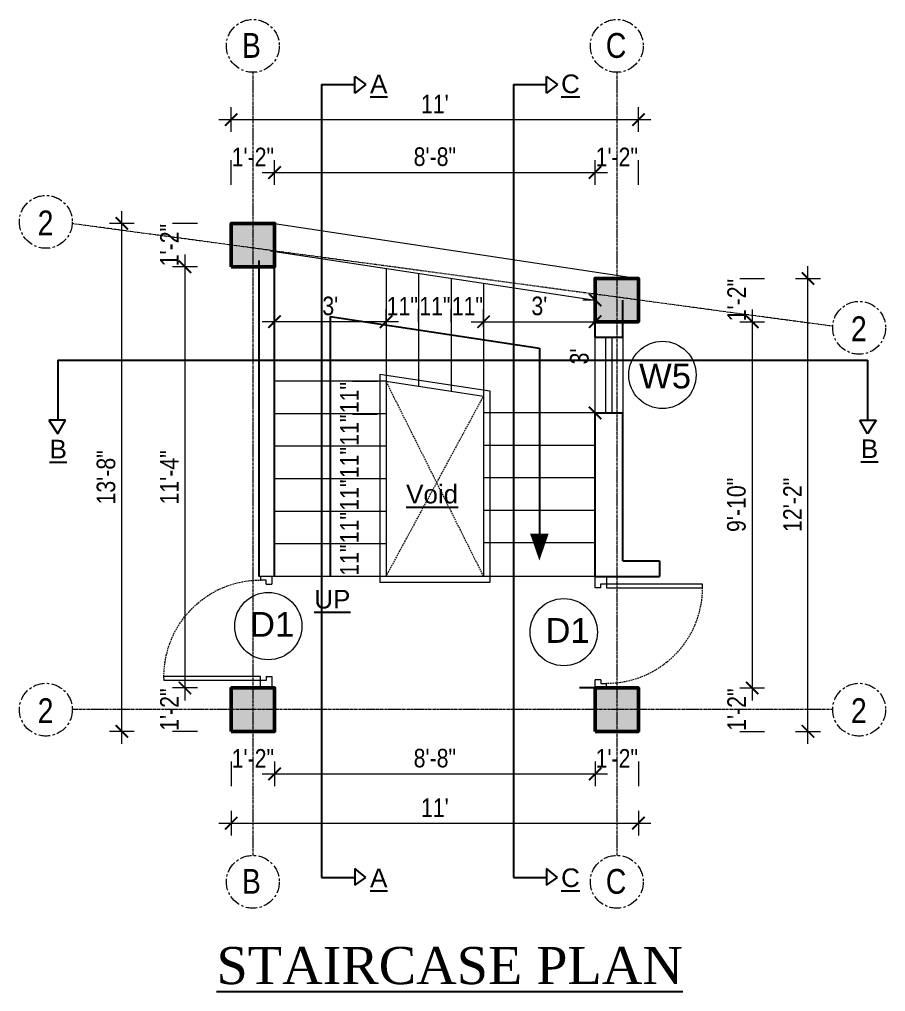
# Model space of a CAD drawing. Header units: inches. Extents: x -10117506 to -5032697, y -6529230 to -3254494.
# Drawn here: x -5040683.1 to -5040403.5, y -3260688.3 to -3260374.5 of the extents above; entities that cross this region are included whole.
import ezdxf
from ezdxf.enums import TextEntityAlignment as Align

# ---------------------------------------------------------------- set-up
doc = ezdxf.new("R2010")
doc.units = ezdxf.units.IN
doc.header["$LTSCALE"] = 2
doc.header["$MEASUREMENT"] = 0
doc.header["$PDMODE"] = 34
doc.linetypes.add('CENTER', pattern=[2, 1.25, -0.25, 0.25, -0.25])
doc.linetypes.add('HIDDEN', pattern=[0.375, 0.25, -0.125])
doc.layers.get('0').update_dxf_attribs({"linetype": 'CONTINUOUS'})
doc.layers.get('DEFPOINTS').update_dxf_attribs({"color": 141, "linetype": 'CONTINUOUS'})
for name, color, linetype, lineweight in [('Annotate-Lite.w', 177, 'CONTINUOUS', 9), ('Annotations-Bold.w', 177, 'CONTINUOUS', 13), ('C-COLUMN', 1, 'CONTINUOUS', 50), ('Door-Window.w', 4, 'CONTINUOUS', 15), ('HACTH', 253, 'CONTINUOUS', 5), ('stair', 132, 'CONTINUOUS', 13), ('TEXT', 181, 'CONTINUOUS', 25), ('window', 4, 'CONTINUOUS', 13)]:
    doc.layers.add(name, color=color, linetype=linetype, lineweight=lineweight)
doc.layers.add('DIM', color=5, linetype='CONTINUOUS')
doc.layers.add('WAll', color=20, linetype='CONTINUOUS')
doc.styles.add('ARAIL', font='ARIALN.TTF')
doc.styles.add('arial.', font='arial.ttf')
doc.styles.add('gaurav', font='arial.ttf')
doc.styles.add('ordinary', font='times.ttf')
doc.styles.get("Standard").update_dxf_attribs({"font": 'ARIALN.TTF'})
doc.dimstyles.new('1 by 96', dxfattribs={"dimtxt": 6, "dimasz": 4, "dimexe": 4, "dimexo": 4, "dimgap": 2, "dimtad": 1, "dimdec": 0, "dimzin": 0, "dimdsep": 46, "dimlunit": 4, "dimtxsty": 'Standard', "dimblk": 'ARCHTICK', "dimcen": 0, "dimdle": 4, "dimadec": 0, "dimazin": 0, "dimtfac": 1, "dimtdec": 0, "dimtix": 1, "dimtofl": 0, "dimtmove": 1, "dimatfit": 3, "dimldrblk": 'ARCHTICK', "dimfxl": 4, "dimfxlon": 1, "dimtolj": 1, "dimtzin": 0, "dimlwd": -1, "dimlwe": -1, "dimarcsym": 0})

# ---------------------------------------------------------------- blocks, each defined once
blk = doc.blocks.new('3-0')
at = {"ltscale": 3}
for p, q in [((11063.05, 10097.68), (11065.97, 10099.9)), ((11065.97, 10099.9), (11066.71, 10098.92)), ((11063.05, 10097.68), (11064.53, 10095.73)), ((11065.99, 10096.84), (11064.53, 10095.73)), ((11065.25, 10097.81), (11066.71, 10098.92)), ((11065.99, 10096.84), (11065.25, 10097.81)), ((11085.5, 10074.13), (11110.32, 10092.96)), ((11086.24, 10073.15), (11111.05, 10091.97)), ((11111.05, 10091.97), (11110.32, 10092.96)), ((11084.04, 10073.02), (11082.57, 10071.91)), ((11082.57, 10071.91), (11084.79, 10068.98)), ((11084.04, 10073.02), (11084.78, 10072.04)), ((11084.78, 10072.04), (11086.24, 10073.15)), ((11086.24, 10073.15), (11085.5, 10074.13)), ((11087.72, 10071.2), (11086.24, 10073.15)), ((11084.79, 10068.98), (11087.72, 10071.2))]:
    blk.add_line(p, q, dxfattribs=at)
at = {"layer": 'Door-Window.w', "color": 9, "linetype": 'HIDDEN', "lineweight": 18}
blk.add_arc((11085.5, 10074.13), 31.16, 37.1906, 127.1465, dxfattribs=at)
blk = doc.blocks.new('*D548')
at = {"layer": 'Annotate-Lite.w', "color": 0, "transparency": 16777216}
for p, q in [((-5040614.78, -3260427.94), (-5040614.78, -3260419.94)), ((-5040600.78, -3260427.94), (-5040600.78, -3260419.94))]:
    blk.add_line(p, q, dxfattribs=at)
at = {"layer": 'DEFPOINTS', "color": 0, "transparency": 16777216}
for p in [(-5040600.78, -3260423.94), (-5040614.78, -3260440.37), (-5040600.78, -3260440.37)]:
    blk.add_point(p, dxfattribs=at)
at = {"layer": 'Annotate-Lite.w', "color": 0, "transparency": 16777216, "insert": (-5040607.78, -3260418.92), "char_height": 6, "attachment_point": 5}
blk.add_mtext('\\A1;1\'-2"', dxfattribs=at)
blk = doc.blocks.new('_ArchTick')
at = {"color": 0, "linetype": 'ByBlock', "const_width": 0.15}
blk.add_lwpolyline([(-0.5, -0.5), (0.5, 0.5)], dxfattribs=at)
blk = doc.blocks.new('*D549')
at = {"layer": 'Annotate-Lite.w', "color": 0, "transparency": 16777216}
for p, q in [((-5040600.78, -3260427.94), (-5040600.78, -3260419.94)), ((-5040497.28, -3260427.94), (-5040497.28, -3260419.94)), ((-5040604.78, -3260423.94), (-5040493.28, -3260423.94))]:
    blk.add_line(p, q, dxfattribs=at)
at = {"layer": 'DEFPOINTS', "color": 0, "transparency": 16777216}
for p in [(-5040497.28, -3260423.94), (-5040600.78, -3260440.37), (-5040497.28, -3260458.12)]:
    blk.add_point(p, dxfattribs=at)
at = {"layer": 'Annotate-Lite.w', "color": 0, "transparency": 16777216, "xscale": 4, "yscale": 4, "zscale": 4, "rotation": 180}
blk.add_blockref('_ArchTick', (-5040600.78, -3260423.94), dxfattribs=at)
at = {"layer": 'Annotate-Lite.w', "color": 0, "transparency": 16777216, "xscale": 4, "yscale": 4, "zscale": 4}
blk.add_blockref('_ArchTick', (-5040497.28, -3260423.94), dxfattribs=at)
at = {"layer": 'Annotate-Lite.w', "color": 0, "transparency": 16777216, "insert": (-5040549.03, -3260418.87), "char_height": 6, "attachment_point": 5}
blk.add_mtext('\\A1;8\'-8"', dxfattribs=at)
blk = doc.blocks.new('*D550')
at = {"layer": 'Annotate-Lite.w', "color": 0, "transparency": 16777216}
for p, q in [((-5040497.28, -3260427.94), (-5040497.28, -3260419.94)), ((-5040483.28, -3260427.94), (-5040483.28, -3260419.94))]:
    blk.add_line(p, q, dxfattribs=at)
at = {"layer": 'DEFPOINTS', "color": 0, "transparency": 16777216}
for p in [(-5040483.28, -3260423.94), (-5040497.28, -3260458.12), (-5040483.28, -3260458.12)]:
    blk.add_point(p, dxfattribs=at)
at = {"layer": 'Annotate-Lite.w', "color": 0, "transparency": 16777216, "insert": (-5040490.28, -3260418.92), "char_height": 6, "attachment_point": 5}
blk.add_mtext('\\A1;1\'-2"', dxfattribs=at)
blk = doc.blocks.new('*D551')
at = {"layer": 'Annotate-Lite.w', "color": 0, "transparency": 16777216}
for p, q in [((-5040614.78, -3260410.86), (-5040614.78, -3260402.86)), ((-5040483.28, -3260410.86), (-5040483.28, -3260402.86)), ((-5040618.78, -3260406.86), (-5040479.28, -3260406.86))]:
    blk.add_line(p, q, dxfattribs=at)
at = {"layer": 'DEFPOINTS', "color": 0, "transparency": 16777216}
for p in [(-5040483.28, -3260406.86), (-5040614.78, -3260440.37), (-5040483.28, -3260458.12)]:
    blk.add_point(p, dxfattribs=at)
at = {"layer": 'Annotate-Lite.w', "color": 0, "transparency": 16777216, "xscale": 4, "yscale": 4, "zscale": 4, "rotation": 180}
blk.add_blockref('_ArchTick', (-5040614.78, -3260406.86), dxfattribs=at)
at = {"layer": 'Annotate-Lite.w', "color": 0, "transparency": 16777216, "xscale": 4, "yscale": 4, "zscale": 4}
blk.add_blockref('_ArchTick', (-5040483.28, -3260406.86), dxfattribs=at)
at = {"layer": 'Annotate-Lite.w', "color": 0, "transparency": 16777216, "insert": (-5040549.03, -3260401.85), "char_height": 6, "attachment_point": 5}
blk.add_mtext("\\A1;11'", dxfattribs=at)
blk = doc.blocks.new('*D552')
at = {"layer": 'Annotate-Lite.w', "color": 0, "transparency": 16777216}
for p, q in [((-5040625.71, -3260440.37), (-5040633.71, -3260440.37)), ((-5040625.71, -3260454.37), (-5040633.71, -3260454.37))]:
    blk.add_line(p, q, dxfattribs=at)
at = {"layer": 'DEFPOINTS', "color": 0, "transparency": 16777216}
for p in [(-5040614.78, -3260440.37), (-5040629.71, -3260454.37), (-5040614.78, -3260454.37)]:
    blk.add_point(p, dxfattribs=at)
at = {"layer": 'Annotate-Lite.w', "color": 0, "transparency": 16777216, "insert": (-5040634.73, -3260447.37), "char_height": 6, "attachment_point": 5, "rotation": 90}
blk.add_mtext('\\A1;1\'-2"', dxfattribs=at)
blk = doc.blocks.new('*D553')
at = {"layer": 'Annotate-Lite.w', "color": 0, "transparency": 16777216}
for p, q in [((-5040629.71, -3260450.37), (-5040629.71, -3260594.32)), ((-5040625.71, -3260454.37), (-5040633.71, -3260454.37)), ((-5040625.71, -3260590.32), (-5040633.71, -3260590.32))]:
    blk.add_line(p, q, dxfattribs=at)
at = {"layer": 'DEFPOINTS', "color": 0, "transparency": 16777216}
for p in [(-5040614.78, -3260454.37), (-5040629.71, -3260590.32), (-5040614.78, -3260590.32)]:
    blk.add_point(p, dxfattribs=at)
at = {"layer": 'Annotate-Lite.w', "color": 0, "transparency": 16777216, "xscale": 4, "yscale": 4, "zscale": 4}
for p, rotation in [((-5040629.71, -3260454.37), 90), ((-5040629.71, -3260590.32), 270)]:
    blk.add_blockref('_ArchTick', p, dxfattribs=dict(at, rotation=rotation))
at = {"layer": 'Annotate-Lite.w', "color": 0, "transparency": 16777216, "insert": (-5040634.73, -3260522.35), "char_height": 6, "attachment_point": 5, "rotation": 90}
blk.add_mtext('\\A1;11\'-4"', dxfattribs=at)
blk = doc.blocks.new('*D554')
at = {"layer": 'Annotate-Lite.w', "color": 0, "transparency": 16777216}
for p, q in [((-5040625.71, -3260590.32), (-5040633.71, -3260590.32)), ((-5040625.71, -3260604.32), (-5040633.71, -3260604.32))]:
    blk.add_line(p, q, dxfattribs=at)
at = {"layer": 'DEFPOINTS', "color": 0, "transparency": 16777216}
for p in [(-5040614.78, -3260590.32), (-5040629.71, -3260604.32), (-5040614.78, -3260604.32)]:
    blk.add_point(p, dxfattribs=at)
at = {"layer": 'Annotate-Lite.w', "color": 0, "transparency": 16777216, "insert": (-5040634.73, -3260597.32), "char_height": 6, "attachment_point": 5, "rotation": 90}
blk.add_mtext('\\A1;1\'-2"', dxfattribs=at)
blk = doc.blocks.new('*D555')
at = {"layer": 'Annotate-Lite.w', "color": 0, "transparency": 16777216}
for p, q in [((-5040650.1, -3260608.32), (-5040650.1, -3260436.37)), ((-5040646.1, -3260440.37), (-5040654.1, -3260440.37)), ((-5040646.1, -3260604.32), (-5040654.1, -3260604.32))]:
    blk.add_line(p, q, dxfattribs=at)
at = {"layer": 'DEFPOINTS', "color": 0, "transparency": 16777216}
for p in [(-5040650.1, -3260440.37), (-5040614.78, -3260440.37), (-5040614.78, -3260604.32)]:
    blk.add_point(p, dxfattribs=at)
at = {"layer": 'Annotate-Lite.w', "color": 0, "transparency": 16777216, "xscale": 4, "yscale": 4, "zscale": 4}
for p, rotation in [((-5040650.1, -3260440.37), 90), ((-5040650.1, -3260604.32), 270)]:
    blk.add_blockref('_ArchTick', p, dxfattribs=dict(at, rotation=rotation))
at = {"layer": 'Annotate-Lite.w', "color": 0, "transparency": 16777216, "insert": (-5040655.17, -3260522.35), "char_height": 6, "attachment_point": 5, "rotation": 90}
blk.add_mtext('\\A1;13\'-8"', dxfattribs=at)
blk = doc.blocks.new('*D556')
at = {"layer": 'Annotate-Lite.w', "color": 0, "transparency": 16777216}
for p, q in [((-5040450.57, -3260458.12), (-5040442.57, -3260458.12)), ((-5040450.57, -3260472.12), (-5040442.57, -3260472.12))]:
    blk.add_line(p, q, dxfattribs=at)
at = {"layer": 'DEFPOINTS', "color": 0, "transparency": 16777216}
for p in [(-5040483.28, -3260458.12), (-5040483.28, -3260472.12), (-5040446.57, -3260472.12)]:
    blk.add_point(p, dxfattribs=at)
at = {"layer": 'Annotate-Lite.w', "color": 0, "transparency": 16777216, "insert": (-5040451.59, -3260465.12), "char_height": 6, "attachment_point": 5, "rotation": 90}
blk.add_mtext('\\A1;1\'-2"', dxfattribs=at)
blk = doc.blocks.new('*D557')
at = {"layer": 'Annotate-Lite.w', "color": 0, "transparency": 16777216}
for p, q in [((-5040446.57, -3260468.12), (-5040446.57, -3260594.32)), ((-5040450.57, -3260472.12), (-5040442.57, -3260472.12)), ((-5040450.57, -3260590.32), (-5040442.57, -3260590.32))]:
    blk.add_line(p, q, dxfattribs=at)
at = {"layer": 'DEFPOINTS', "color": 0, "transparency": 16777216}
for p in [(-5040483.28, -3260472.12), (-5040483.28, -3260590.32), (-5040446.57, -3260590.32)]:
    blk.add_point(p, dxfattribs=at)
at = {"layer": 'Annotate-Lite.w', "color": 0, "transparency": 16777216, "xscale": 4, "yscale": 4, "zscale": 4}
for p, rotation in [((-5040446.57, -3260472.12), 90), ((-5040446.57, -3260590.32), 270)]:
    blk.add_blockref('_ArchTick', p, dxfattribs=dict(at, rotation=rotation))
at = {"layer": 'Annotate-Lite.w', "color": 0, "transparency": 16777216, "insert": (-5040451.64, -3260531.22), "char_height": 6, "attachment_point": 5, "rotation": 90}
blk.add_mtext('\\A1;9\'-10"', dxfattribs=at)
blk = doc.blocks.new('*D558')
at = {"layer": 'Annotate-Lite.w', "color": 0, "transparency": 16777216}
for p, q in [((-5040450.57, -3260590.32), (-5040442.57, -3260590.32)), ((-5040450.57, -3260604.32), (-5040442.57, -3260604.32))]:
    blk.add_line(p, q, dxfattribs=at)
at = {"layer": 'DEFPOINTS', "color": 0, "transparency": 16777216}
for p in [(-5040483.28, -3260590.32), (-5040483.28, -3260604.32), (-5040446.57, -3260604.32)]:
    blk.add_point(p, dxfattribs=at)
at = {"layer": 'Annotate-Lite.w', "color": 0, "transparency": 16777216, "insert": (-5040451.59, -3260597.32), "char_height": 6, "attachment_point": 5, "rotation": 90}
blk.add_mtext('\\A1;1\'-2"', dxfattribs=at)
blk = doc.blocks.new('*D559')
at = {"layer": 'Annotate-Lite.w', "color": 0, "transparency": 16777216}
for p, q in [((-5040428.55, -3260608.32), (-5040428.55, -3260454.12)), ((-5040432.55, -3260458.12), (-5040424.55, -3260458.12)), ((-5040432.55, -3260604.32), (-5040424.55, -3260604.32))]:
    blk.add_line(p, q, dxfattribs=at)
at = {"layer": 'DEFPOINTS', "color": 0, "transparency": 16777216}
for p in [(-5040483.28, -3260458.12), (-5040428.55, -3260458.12), (-5040483.28, -3260604.32)]:
    blk.add_point(p, dxfattribs=at)
at = {"layer": 'Annotate-Lite.w', "color": 0, "transparency": 16777216, "xscale": 4, "yscale": 4, "zscale": 4}
for p, rotation in [((-5040428.55, -3260458.12), 90), ((-5040428.55, -3260604.32), 270)]:
    blk.add_blockref('_ArchTick', p, dxfattribs=dict(at, rotation=rotation))
at = {"layer": 'Annotate-Lite.w', "color": 0, "transparency": 16777216, "insert": (-5040433.56, -3260531.22), "char_height": 6, "attachment_point": 5, "rotation": 90}
blk.add_mtext('\\A1;12\'-2"', dxfattribs=at)
blk = doc.blocks.new('*D560')
at = {"layer": 'Annotate-Lite.w', "color": 0, "transparency": 16777216}
for p, q in [((-5040614.78, -3260614.06), (-5040614.78, -3260622.06)), ((-5040600.78, -3260614.06), (-5040600.78, -3260622.06))]:
    blk.add_line(p, q, dxfattribs=at)
at = {"layer": 'DEFPOINTS', "color": 0, "transparency": 16777216}
for p in [(-5040614.78, -3260604.32), (-5040600.78, -3260604.32), (-5040600.78, -3260618.06)]:
    blk.add_point(p, dxfattribs=at)
at = {"layer": 'Annotate-Lite.w', "color": 0, "transparency": 16777216, "insert": (-5040607.78, -3260613.05), "char_height": 6, "attachment_point": 5}
blk.add_mtext('\\A1;1\'-2"', dxfattribs=at)
blk = doc.blocks.new('*D561')
at = {"layer": 'Annotate-Lite.w', "color": 0, "transparency": 16777216}
for p, q in [((-5040600.78, -3260614.06), (-5040600.78, -3260622.06)), ((-5040497.28, -3260614.06), (-5040497.28, -3260622.06)), ((-5040604.78, -3260618.06), (-5040493.28, -3260618.06))]:
    blk.add_line(p, q, dxfattribs=at)
at = {"layer": 'DEFPOINTS', "color": 0, "transparency": 16777216}
for p in [(-5040600.78, -3260604.32), (-5040497.28, -3260604.32), (-5040497.28, -3260618.06)]:
    blk.add_point(p, dxfattribs=at)
at = {"layer": 'Annotate-Lite.w', "color": 0, "transparency": 16777216, "xscale": 4, "yscale": 4, "zscale": 4, "rotation": 180}
blk.add_blockref('_ArchTick', (-5040600.78, -3260618.06), dxfattribs=at)
at = {"layer": 'Annotate-Lite.w', "color": 0, "transparency": 16777216, "xscale": 4, "yscale": 4, "zscale": 4}
blk.add_blockref('_ArchTick', (-5040497.28, -3260618.06), dxfattribs=at)
at = {"layer": 'Annotate-Lite.w', "color": 0, "transparency": 16777216, "insert": (-5040549.03, -3260613), "char_height": 6, "attachment_point": 5}
blk.add_mtext('\\A1;8\'-8"', dxfattribs=at)
blk = doc.blocks.new('*D562')
at = {"layer": 'Annotate-Lite.w', "color": 0, "transparency": 16777216}
for p, q in [((-5040497.28, -3260614.06), (-5040497.28, -3260622.06)), ((-5040483.28, -3260614.06), (-5040483.28, -3260622.06))]:
    blk.add_line(p, q, dxfattribs=at)
at = {"layer": 'DEFPOINTS', "color": 0, "transparency": 16777216}
for p in [(-5040497.28, -3260604.32), (-5040483.28, -3260604.32), (-5040483.28, -3260618.06)]:
    blk.add_point(p, dxfattribs=at)
at = {"layer": 'Annotate-Lite.w', "color": 0, "transparency": 16777216, "insert": (-5040490.28, -3260613.05), "char_height": 6, "attachment_point": 5}
blk.add_mtext('\\A1;1\'-2"', dxfattribs=at)
blk = doc.blocks.new('*D563')
at = {"layer": 'Annotate-Lite.w', "color": 0, "transparency": 16777216}
for p, q in [((-5040614.78, -3260629.96), (-5040614.78, -3260637.96)), ((-5040483.28, -3260629.96), (-5040483.28, -3260637.96)), ((-5040618.78, -3260633.96), (-5040479.28, -3260633.96))]:
    blk.add_line(p, q, dxfattribs=at)
at = {"layer": 'DEFPOINTS', "color": 0, "transparency": 16777216}
for p in [(-5040614.78, -3260604.32), (-5040483.28, -3260604.32), (-5040483.28, -3260633.96)]:
    blk.add_point(p, dxfattribs=at)
at = {"layer": 'Annotate-Lite.w', "color": 0, "transparency": 16777216, "xscale": 4, "yscale": 4, "zscale": 4, "rotation": 180}
blk.add_blockref('_ArchTick', (-5040614.78, -3260633.96), dxfattribs=at)
at = {"layer": 'Annotate-Lite.w', "color": 0, "transparency": 16777216, "xscale": 4, "yscale": 4, "zscale": 4}
blk.add_blockref('_ArchTick', (-5040483.28, -3260633.96), dxfattribs=at)
at = {"layer": 'Annotate-Lite.w', "color": 0, "transparency": 16777216, "insert": (-5040549.03, -3260628.95), "char_height": 6, "attachment_point": 5}
blk.add_mtext("\\A1;11'", dxfattribs=at)
blk = doc.blocks.new('*D564')
at = {"layer": 'Annotate-Lite.w', "color": 0, "transparency": 16777216}
for p, q in [((-5040575.59, -3260491.32), (-5040567.59, -3260491.32)), ((-5040575.59, -3260501.9), (-5040567.59, -3260501.9))]:
    blk.add_line(p, q, dxfattribs=at)
at = {"layer": 'DEFPOINTS', "color": 0, "transparency": 16777216}
for p in [(-5040600.78, -3260491.32), (-5040600.78, -3260501.9), (-5040571.59, -3260501.9)]:
    blk.add_point(p, dxfattribs=at)
at = {"layer": 'Annotate-Lite.w', "color": 0, "transparency": 16777216, "insert": (-5040576.61, -3260496.61), "char_height": 6, "attachment_point": 5, "rotation": 90}
blk.add_mtext('\\A1;11"', dxfattribs=at)
blk = doc.blocks.new('*D565')
at = {"layer": 'Annotate-Lite.w', "color": 0, "transparency": 16777216}
for p, q in [((-5040575.59, -3260501.9), (-5040567.59, -3260501.9)), ((-5040571.59, -3260512.32), (-5040575.59, -3260512.32))]:
    blk.add_line(p, q, dxfattribs=at)
at = {"layer": 'DEFPOINTS', "color": 0, "transparency": 16777216}
for p in [(-5040600.78, -3260501.9), (-5040571.59, -3260512.32), (-5040571.59, -3260512.32)]:
    blk.add_point(p, dxfattribs=at)
at = {"layer": 'Annotate-Lite.w', "color": 0, "transparency": 16777216, "insert": (-5040576.61, -3260507.11), "char_height": 6, "attachment_point": 5, "rotation": 90}
blk.add_mtext('\\A1;11"', dxfattribs=at)
blk = doc.blocks.new('*D500')
at = {"layer": 'Annotate-Lite.w', "color": 0, "transparency": 16777216}
for p, q in [((-5040571.59, -3260512.32), (-5040575.59, -3260512.32)), ((-5040571.59, -3260522.82), (-5040575.59, -3260522.82))]:
    blk.add_line(p, q, dxfattribs=at)
at = {"layer": 'DEFPOINTS', "color": 0, "transparency": 16777216}
for p in [(-5040571.59, -3260512.32), (-5040571.59, -3260522.82), (-5040571.59, -3260522.82)]:
    blk.add_point(p, dxfattribs=at)
at = {"layer": 'Annotate-Lite.w', "color": 0, "transparency": 16777216, "insert": (-5040576.61, -3260517.57), "char_height": 6, "attachment_point": 5, "rotation": 90}
blk.add_mtext('\\A1;11"', dxfattribs=at)
blk = doc.blocks.new('*D501')
at = {"layer": 'Annotate-Lite.w', "color": 0, "transparency": 16777216}
for p, q in [((-5040571.59, -3260522.82), (-5040575.59, -3260522.82)), ((-5040571.59, -3260533.32), (-5040575.59, -3260533.32))]:
    blk.add_line(p, q, dxfattribs=at)
at = {"layer": 'DEFPOINTS', "color": 0, "transparency": 16777216}
for p in [(-5040571.59, -3260522.82), (-5040571.59, -3260533.32), (-5040571.59, -3260533.32)]:
    blk.add_point(p, dxfattribs=at)
at = {"layer": 'Annotate-Lite.w', "color": 0, "transparency": 16777216, "insert": (-5040576.61, -3260528.07), "char_height": 6, "attachment_point": 5, "rotation": 90}
blk.add_mtext('\\A1;11"', dxfattribs=at)
blk = doc.blocks.new('*D502')
at = {"layer": 'Annotate-Lite.w', "color": 0, "transparency": 16777216}
for p, q in [((-5040571.59, -3260533.32), (-5040575.59, -3260533.32)), ((-5040571.59, -3260543.82), (-5040575.59, -3260543.82))]:
    blk.add_line(p, q, dxfattribs=at)
at = {"layer": 'DEFPOINTS', "color": 0, "transparency": 16777216}
for p in [(-5040571.59, -3260533.32), (-5040571.59, -3260543.82), (-5040571.59, -3260543.82)]:
    blk.add_point(p, dxfattribs=at)
at = {"layer": 'Annotate-Lite.w', "color": 0, "transparency": 16777216, "insert": (-5040576.61, -3260538.57), "char_height": 6, "attachment_point": 5, "rotation": 90}
blk.add_mtext('\\A1;11"', dxfattribs=at)
blk = doc.blocks.new('*D503')
at = {"layer": 'Annotate-Lite.w', "color": 0, "transparency": 16777216}
for p, q in [((-5040571.59, -3260543.82), (-5040575.59, -3260543.82)), ((-5040571.59, -3260554.32), (-5040575.59, -3260554.32))]:
    blk.add_line(p, q, dxfattribs=at)
at = {"layer": 'DEFPOINTS', "color": 0, "transparency": 16777216}
for p in [(-5040571.59, -3260543.82), (-5040571.59, -3260554.32), (-5040571.59, -3260554.32)]:
    blk.add_point(p, dxfattribs=at)
at = {"layer": 'Annotate-Lite.w', "color": 0, "transparency": 16777216, "insert": (-5040576.61, -3260549.07), "char_height": 6, "attachment_point": 5, "rotation": 90}
blk.add_mtext('\\A1;11"', dxfattribs=at)
blk = doc.blocks.new('*D566')
at = {"layer": 'Annotate-Lite.w', "color": 0, "transparency": 16777216}
for p, q in [((-5040564.78, -3260472.1), (-5040564.78, -3260468.1)), ((-5040554.28, -3260472.1), (-5040554.28, -3260468.1))]:
    blk.add_line(p, q, dxfattribs=at)
at = {"layer": 'DEFPOINTS', "color": 0, "transparency": 16777216}
for p in [(-5040564.78, -3260473.12), (-5040554.28, -3260472.1), (-5040554.28, -3260474.7)]:
    blk.add_point(p, dxfattribs=at)
at = {"layer": 'Annotate-Lite.w', "color": 0, "transparency": 16777216, "insert": (-5040559.53, -3260467.09), "char_height": 6, "attachment_point": 5}
blk.add_mtext('\\A1;11"', dxfattribs=at)
blk = doc.blocks.new('*D567')
at = {"layer": 'Annotate-Lite.w', "color": 0, "transparency": 16777216}
for p, q in [((-5040554.28, -3260472.1), (-5040554.28, -3260468.1)), ((-5040543.78, -3260472.29), (-5040543.78, -3260468.1))]:
    blk.add_line(p, q, dxfattribs=at)
at = {"layer": 'DEFPOINTS', "color": 0, "transparency": 16777216}
for p in [(-5040543.78, -3260472.1), (-5040554.28, -3260474.7), (-5040543.78, -3260476.29)]:
    blk.add_point(p, dxfattribs=at)
at = {"layer": 'Annotate-Lite.w', "color": 0, "transparency": 16777216, "insert": (-5040549.03, -3260467.09), "char_height": 6, "attachment_point": 5}
blk.add_mtext('\\A1;11"', dxfattribs=at)
blk = doc.blocks.new('*D568')
at = {"layer": 'Annotate-Lite.w', "color": 0, "transparency": 16777216}
for p, q in [((-5040543.78, -3260472.29), (-5040543.78, -3260468.1)), ((-5040533.28, -3260473.87), (-5040533.28, -3260468.1))]:
    blk.add_line(p, q, dxfattribs=at)
at = {"layer": 'DEFPOINTS', "color": 0, "transparency": 16777216}
for p in [(-5040533.28, -3260472.1), (-5040543.78, -3260476.29), (-5040533.28, -3260477.87)]:
    blk.add_point(p, dxfattribs=at)
at = {"layer": 'Annotate-Lite.w', "color": 0, "transparency": 16777216, "insert": (-5040538.53, -3260467.09), "char_height": 6, "attachment_point": 5}
blk.add_mtext('\\A1;11"', dxfattribs=at)
blk = doc.blocks.new('*D569')
at = {"layer": 'Annotate-Lite.w', "color": 0, "transparency": 16777216}
for p, q in [((-5040533.28, -3260473.87), (-5040533.28, -3260468.1)), ((-5040497.28, -3260473.12), (-5040497.28, -3260468.1)), ((-5040537.28, -3260472.1), (-5040493.28, -3260472.1))]:
    blk.add_line(p, q, dxfattribs=at)
at = {"layer": 'DEFPOINTS', "color": 0, "transparency": 16777216}
for p in [(-5040497.28, -3260472.1), (-5040497.28, -3260477.12), (-5040533.28, -3260477.87)]:
    blk.add_point(p, dxfattribs=at)
at = {"layer": 'Annotate-Lite.w', "color": 0, "transparency": 16777216, "xscale": 4, "yscale": 4, "zscale": 4, "rotation": 180}
blk.add_blockref('_ArchTick', (-5040533.28, -3260472.1), dxfattribs=at)
at = {"layer": 'Annotate-Lite.w', "color": 0, "transparency": 16777216, "xscale": 4, "yscale": 4, "zscale": 4}
blk.add_blockref('_ArchTick', (-5040497.28, -3260472.1), dxfattribs=at)
at = {"layer": 'Annotate-Lite.w', "color": 0, "transparency": 16777216, "insert": (-5040515.28, -3260467.04), "char_height": 6, "attachment_point": 5}
blk.add_mtext("\\A1;3'", dxfattribs=at)
blk = doc.blocks.new('*D570')
at = {"layer": 'Annotate-Lite.w', "color": 0, "transparency": 16777216}
for p, q in [((-5040600.78, -3260472.1), (-5040600.78, -3260468.1)), ((-5040564.78, -3260472.1), (-5040564.78, -3260468.1)), ((-5040560.78, -3260472.1), (-5040604.78, -3260472.1))]:
    blk.add_line(p, q, dxfattribs=at)
at = {"layer": 'DEFPOINTS', "color": 0, "transparency": 16777216}
for p in [(-5040600.78, -3260472.1), (-5040600.78, -3260472.1), (-5040564.78, -3260472.1)]:
    blk.add_point(p, dxfattribs=at)
at = {"layer": 'Annotate-Lite.w', "color": 0, "transparency": 16777216, "xscale": 4, "yscale": 4, "zscale": 4, "rotation": 180}
blk.add_blockref('_ArchTick', (-5040600.78, -3260472.1), dxfattribs=at)
at = {"layer": 'Annotate-Lite.w', "color": 0, "transparency": 16777216, "xscale": 4, "yscale": 4, "zscale": 4}
blk.add_blockref('_ArchTick', (-5040564.78, -3260472.1), dxfattribs=at)
at = {"layer": 'Annotate-Lite.w', "color": 0, "transparency": 16777216, "insert": (-5040582.78, -3260467.04), "char_height": 6, "attachment_point": 5}
blk.add_mtext("\\A1;3'", dxfattribs=at)
blk = doc.blocks.new('*D571')
at = {"layer": 'Annotate-Lite.w', "color": 0, "transparency": 16777216}
for p, q in [((-5040497.28, -3260505.51), (-5040497.28, -3260461.1)), ((-5040497.28, -3260465.1), (-5040501.28, -3260465.1)), ((-5040497.28, -3260501.51), (-5040501.28, -3260501.51))]:
    blk.add_line(p, q, dxfattribs=at)
at = {"layer": 'DEFPOINTS', "color": 0, "transparency": 16777216}
for p in [(-5040497.28, -3260465.1), (-5040497.28, -3260465.1), (-5040497.28, -3260501.51)]:
    blk.add_point(p, dxfattribs=at)
at = {"layer": 'Annotate-Lite.w', "color": 0, "transparency": 16777216, "xscale": 4, "yscale": 4, "zscale": 4}
for p, rotation in [((-5040497.28, -3260465.1), 90), ((-5040497.28, -3260501.51), 270)]:
    blk.add_blockref('_ArchTick', p, dxfattribs=dict(at, rotation=rotation))
at = {"layer": 'Annotate-Lite.w', "color": 0, "transparency": 16777216, "insert": (-5040502.34, -3260483.31), "char_height": 6, "attachment_point": 5, "rotation": 90}
blk.add_mtext("\\A1;3'", dxfattribs=at)

msp = doc.modelspace()

# ---------------------------------------------------------------- hatches: boundary and pattern name
at = {"layer": 'C-COLUMN'}
h = msp.add_hatch(color=256, dxfattribs=at)
h.dxf.hatch_style = 1
h.paths.add_polyline_path([(-5040600.78, -3260440.37), (-5040614.78, -3260440.37), (-5040614.78, -3260454.37), (-5040600.78, -3260454.37)])
h = msp.add_hatch(color=256, dxfattribs=at)
h.dxf.hatch_style = 1
h.paths.add_polyline_path([(-5040483.28, -3260458.12), (-5040497.28, -3260458.12), (-5040497.28, -3260472.12), (-5040483.28, -3260472.12)])
h = msp.add_hatch(color=256, dxfattribs=at)
h.dxf.hatch_style = 1
h.paths.add_polyline_path([(-5040600.78, -3260590.32), (-5040614.78, -3260590.32), (-5040614.78, -3260604.32), (-5040600.78, -3260604.32)])
h = msp.add_hatch(color=256, dxfattribs=at)
h.dxf.hatch_style = 1
h.paths.add_polyline_path([(-5040483.28, -3260590.32), (-5040497.28, -3260590.32), (-5040497.28, -3260604.32), (-5040483.28, -3260604.32)])

# ---------------------------------------------------------------- linework, layer by layer
at = {"layer": 'Annotate-Lite.w'}
for p, q in [((-5040600.78, -3260440.37), (-5040483.28, -3260458.12)), ((-5040602.12, -3260449.27), (-5040497.28, -3260465.1))]:
    msp.add_line(p, q, dxfattribs=at)
at = {"layer": 'Annotate-Lite.w', "ltscale": 0.005}
for centre in [(-5040475.54, -3260489.28), (-5040602.79, -3260570.35), (-5040507.4, -3260572.31)]:
    msp.add_circle(centre, 10.86, dxfattribs=at)
at = {"layer": 'Annotations-Bold.w', "linetype": 'CENTER', "ltscale": 0.3}
for p, q in [((-5040607.78, -3260391.6), (-5040607.78, -3260644.36)), ((-5040490.28, -3260391.6), (-5040490.28, -3260644.36)), ((-5040420.56, -3260473.58), (-5040666.1, -3260440.45)), ((-5040420.57, -3260597.32), (-5040666.08, -3260597.32))]:
    msp.add_line(p, q, dxfattribs=at)
at = {"layer": 'Annotations-Bold.w', "linetype": 'CENTER', "ltscale": 1.5}
for centre in [(-5040607.78, -3260383.07), (-5040490.28, -3260383.07), (-5040674.61, -3260439.88), (-5040412.04, -3260474.06), (-5040674.61, -3260597.32), (-5040412.04, -3260597.32), (-5040607.78, -3260652.89), (-5040490.28, -3260652.89)]:
    msp.add_circle(centre, 8.53, dxfattribs=at)
at = {"layer": 'C-COLUMN'}
for points in [[(-5040614.78, -3260454.37), (-5040600.78, -3260454.37), (-5040600.78, -3260440.37), (-5040614.78, -3260440.37)], [(-5040497.28, -3260472.12), (-5040483.28, -3260472.12), (-5040483.28, -3260458.12), (-5040497.28, -3260458.12)], [(-5040614.78, -3260604.32), (-5040600.78, -3260604.32), (-5040600.78, -3260590.32), (-5040614.78, -3260590.32)], [(-5040497.28, -3260604.32), (-5040483.28, -3260604.32), (-5040483.28, -3260590.32), (-5040497.28, -3260590.32)]]:
    msp.add_lwpolyline(points, close=True, dxfattribs=at)
at = {"layer": 'DIM'}
for p, q in [((-5040582.78, -3260470.4), (-5040582.78, -3260554.32)), ((-5040582.78, -3260470.4), (-5040515.28, -3260480.59)), ((-5040515.28, -3260480.59), (-5040515.28, -3260540.52, 0))]:
    msp.add_line(p, q, dxfattribs=at)
at = {"layer": 'HACTH', "linetype": 'HIDDEN'}
for p, q in [((-5040533.28, -3260554.32), (-5040564.78, -3260491.32)), ((-5040564.78, -3260554.32), (-5040533.28, -3260496.08))]:
    msp.add_line(p, q, dxfattribs=at)
at = {"layer": 'stair', "linetype": 'ByBlock'}
for p, q in [((-5040564.78, -3260454.91), (-5040564.78, -3260491.32)), ((-5040554.28, -3260456.5), (-5040554.28, -3260492.91)), ((-5040543.78, -3260458.08), (-5040543.78, -3260494.49)), ((-5040533.28, -3260459.67), (-5040533.28, -3260496.08)), ((-5040566.78, -3260489), (-5040531.28, -3260494.36)), ((-5040566.78, -3260489), (-5040566.78, -3260556.32)), ((-5040564.78, -3260491.32), (-5040600.78, -3260491.32)), ((-5040564.78, -3260491.32), (-5040533.28, -3260496.08)), ((-5040564.78, -3260491.32), (-5040564.78, -3260554.32)), ((-5040533.28, -3260496.08), (-5040533.28, -3260554.32)), ((-5040531.28, -3260494.36), (-5040531.28, -3260556.32)), ((-5040564.78, -3260501.82), (-5040600.78, -3260501.82)), ((-5040564.78, -3260512.32), (-5040600.78, -3260512.32)), ((-5040564.78, -3260522.82), (-5040600.78, -3260522.82)), ((-5040564.78, -3260533.32), (-5040600.78, -3260533.32)), ((-5040564.78, -3260543.82), (-5040600.78, -3260543.82)), ((-5040497.28, -3260554.32), (-5040605.78, -3260554.32)), ((-5040531.28, -3260556.32), (-5040566.78, -3260556.32))]:
    msp.add_line(p, q, dxfattribs=at)
for points in [[(-5040497.28, -3260501.51), (-5040533.28, -3260501.51)], [(-5040497.28, -3260512.01), (-5040533.28, -3260512.01)], [(-5040497.28, -3260522.51), (-5040533.28, -3260522.51)], [(-5040497.28, -3260533.01), (-5040533.28, -3260533.01)], [(-5040497.28, -3260543.51), (-5040533.28, -3260543.51)]]:
    msp.add_lwpolyline(points, dxfattribs=at)
at = {"layer": 'stair', "linetype": 'ByBlock', "elevation": 0}
msp.add_lwpolyline([(-5040515.28, -3260540.52, 6, 0, 0), (-5040515.28, -3260549.2, 0, 0, 0)], format="xyseb", dxfattribs=at)
at = {"layer": 'TEXT', "lineweight": -2}
for p, q in [((-5040585.57, -3260395.49), (-5040585.57, -3260651.46)), ((-5040585.57, -3260395.49), (-5040574.87, -3260395.49)), ((-5040574.87, -3260398.36), (-5040574.87, -3260392.95)), ((-5040574.87, -3260392.95), (-5040571.35, -3260395.49)), ((-5040571.35, -3260395.49), (-5040574.87, -3260398.36)), ((-5040523.67, -3260395.49), (-5040523.67, -3260651.46)), ((-5040523.67, -3260395.49), (-5040512.97, -3260395.49)), ((-5040512.97, -3260398.36), (-5040512.97, -3260392.95)), ((-5040512.97, -3260392.95), (-5040509.44, -3260395.49)), ((-5040509.44, -3260395.49), (-5040512.97, -3260398.36)), ((-5040670.76, -3260484.48), (-5040409.38, -3260484.48)), ((-5040670.76, -3260484.48), (-5040670.76, -3260503.83)), ((-5040409.38, -3260484.48), (-5040409.38, -3260503.83)), ((-5040668.28, -3260503.83), (-5040673.64, -3260503.83)), ((-5040673.64, -3260503.83), (-5040670.76, -3260508.26)), ((-5040670.76, -3260508.26), (-5040668.28, -3260503.83)), ((-5040409.38, -3260508.26), (-5040411.86, -3260503.83)), ((-5040411.86, -3260503.83), (-5040406.51, -3260503.83)), ((-5040406.51, -3260503.83), (-5040409.38, -3260508.26)), ((-5040571.35, -3260651.46), (-5040574.87, -3260648.59)), ((-5040574.87, -3260648.59), (-5040574.87, -3260654)), ((-5040509.44, -3260651.46), (-5040512.97, -3260648.59)), ((-5040512.97, -3260648.59), (-5040512.97, -3260654)), ((-5040585.57, -3260651.46), (-5040574.87, -3260651.46)), ((-5040574.87, -3260654), (-5040571.35, -3260651.46)), ((-5040523.67, -3260651.46), (-5040512.97, -3260651.46)), ((-5040512.97, -3260654), (-5040509.44, -3260651.46))]:
    msp.add_line(p, q, dxfattribs=at)
at = {"layer": 'WAll'}
for p, q in [((-5040600.78, -3260554.32), (-5040600.78, -3260449.48)), ((-5040600.78, -3260554.32), (-5040600.78, -3260449.48)), ((-5040605.78, -3260554.32), (-5040605.78, -3260452.37)), ((-5040497.28, -3260477.12), (-5040497.28, -3260465.1)), ((-5040488.28, -3260477.12), (-5040488.28, -3260465.1)), ((-5040497.28, -3260477.12), (-5040488.28, -3260477.12)), ((-5040497.28, -3260554.32), (-5040497.28, -3260501.51)), ((-5040497.28, -3260501.51), (-5040488.28, -3260501.51)), ((-5040488.28, -3260549.32), (-5040488.28, -3260501.51)), ((-5040476.51, -3260549.32), (-5040476.51, -3260554.32)), ((-5040497.28, -3260554.32), (-5040476.51, -3260554.32)), ((-5040497.28, -3260590.32), (-5040502.28, -3260590.32))]:
    msp.add_line(p, q, dxfattribs=at)
msp.add_lwpolyline([(-5040488.28, -3260549.32), (-5040476.51, -3260549.32)], dxfattribs=at)
at = {"layer": 'window'}
for p, q in [((-5040497.28, -3260501.51), (-5040497.28, -3260477.12)), ((-5040493.78, -3260501.51), (-5040493.78, -3260477.12)), ((-5040491.78, -3260501.51), (-5040491.78, -3260477.12)), ((-5040488.28, -3260477.12), (-5040488.28, -3260501.51))]:
    msp.add_line(p, q, dxfattribs=at)

# ---------------------------------------------------------------- block references
at = {"layer": 'Door-Window.w', "linetype": 'ByBlock'}
for p, xscale, yscale, zscale, rotation in [((-5055308.73, -3259242.89), -0.9929335375360676, 0.9929335375363735, 0.9929335375360642, 217.1908588396017), ((-5025687.93, -3261910.88), -0.9997905232430214, 0.9997905232421544, 0.9997905232426019, 37.19059523915004)]:
    msp.add_blockref('3-0', p, dxfattribs=dict(at, xscale=xscale, yscale=yscale, zscale=zscale, rotation=rotation))

# ---------------------------------------------------------------- texts
at = {"layer": 'Annotate-Lite.w', "ltscale": 0.005, "char_height": 8, "attachment_point": 1, "style": 'gaurav'}
for s, insert in [('W5', (-5040483.08, -3260485.63)), ('D1', (-5040608.71, -3260565.79)), ('D1', (-5040513.32, -3260567.76))]:
    msp.add_mtext_dynamic_manual_height_columns(s, width=8, gutter_width=100, heights=[0], dxfattribs=dict(at, insert=insert))
at = {"layer": 'Annotations-Bold.w', "linetype": 'CENTER', "ltscale": 1.5, "char_height": 8, "attachment_point": 1, "style": 'ARAIL'}
for s, insert in [('B', (-5040611.32, -3260378.93)), ('C', (-5040493.82, -3260378.93)), ('2', (-5040677.26, -3260436.21)), ('2', (-5040414.69, -3260470.38)), ('2', (-5040677.26, -3260593.65)), ('2', (-5040414.69, -3260593.65)), ('B', (-5040611.32, -3260648.75)), ('C', (-5040493.82, -3260648.75))]:
    msp.add_mtext_dynamic_manual_height_columns(s, width=6.5393, gutter_width=100, heights=[0], dxfattribs=dict(at, insert=insert))
at = {"layer": 'TEXT', "lineweight": -2, "char_height": 6, "width": 127.5059, "attachment_point": 5, "style": 'arial.'}
for s, insert in [('{\\LA}', (-5040567.14, -3260395.35)), ('{\\LC}', (-5040505.24, -3260395.35)), ('{\\LB}', (-5040670.61, -3260513.21)), ('{\\LB}', (-5040408.67, -3260513.11)), ('{\\LVoid}', (-5040549.91, -3260527.78)), ('{\\LUP}', (-5040582.12, -3260561.71)), ('{\\LA}', (-5040567.14, -3260651.62)), ('{\\LC}', (-5040505.24, -3260651.62))]:
    msp.add_mtext(s, dxfattribs=dict(at, insert=insert))
at = {"layer": 'WAll', "style": 'ordinary'}
msp.add_text('%%USTAIRCASE PLAN', height=12, dxfattribs=at).set_placement((-5040544.23, -3260679.91), align=Align.MIDDLE_CENTER)

# ---------------------------------------------------------------- dimensions: what is measured, and where the dimension line sits
at = {"layer": 'Annotate-Lite.w'}
for base, p1, p2, picture, middle in [((-5040483.28010581, -3260406.86044753), (-5040614.78010581, -3260440.37466548), (-5040483.28010581, -3260458.11522999), '*D551', (-5040549.03010581, -3260401.84816922)), ((-5040600.78, -3260472.1), (-5040564.78, -3260472.1), (-5040600.78, -3260472.1), '*D570', (-5040582.78, -3260467.04)), ((-5040554.28010581, -3260472.10470031), (-5040564.78010581, -3260473.11608469), (-5040554.28010581, -3260474.70141173), '*D566', (-5040559.53010581, -3260467.092422)), ((-5040543.78010581, -3260472.10470031), (-5040554.28010581, -3260474.70141173), (-5040543.78010581, -3260476.28673877), '*D567', (-5040549.03010581, -3260467.092422)), ((-5040533.28010581, -3260472.10470031), (-5040543.78010581, -3260476.28673877), (-5040533.28010581, -3260477.87206581), '*D568', (-5040538.53010581, -3260467.092422)), ((-5040497.28, -3260472.1), (-5040533.28, -3260477.87), (-5040497.28, -3260477.12), '*D569', (-5040515.28, -3260467.04)), ((-5040483.28010581, -3260633.95941831), (-5040614.78010581, -3260604.32009283), (-5040483.28010581, -3260604.32009283), '*D563', (-5040549.03010581, -3260628.94714001)), ((-5040600.78, -3260618.06), (-5040614.78, -3260604.32), (-5040600.78, -3260604.32), '*D560', (-5040607.78, -3260613.05)), ((-5040497.28010581, -3260618.06398825), (-5040600.78010581, -3260604.32009283), (-5040497.28010581, -3260604.32009283), '*D561', (-5040549.03010581, -3260613.00055032)), ((-5040483.28, -3260618.06), (-5040497.28, -3260604.32), (-5040483.28, -3260604.32), '*D562', (-5040490.28, -3260613.05))]:
    dim = msp.add_linear_dim(base=base, p1=p1, p2=p2, dimstyle='1 by 96', dxfattribs=at)
    dim.commit()
    dim.dimension.update_dxf_attribs({"geometry": picture, "text_midpoint": middle})
dim = msp.add_aligned_dim(p1=(-5040614.78, -3260440.37), p2=(-5040600.78, -3260440.37), distance=16.44, dimstyle='1 by 96', dxfattribs=at)
dim.commit()
dim.dimension.update_dxf_attribs({"geometry": '*D548', "text_midpoint": (-5040607.78, -3260418.92)})
for base, p1, p2, angle, picture, middle in [((-5040497.28010581, -3260423.93616002), (-5040600.78010581, -3260440.37466548), (-5040497.28010581, -3260458.11522999), 180, '*D549', (-5040549.03010581, -3260418.8727221)), ((-5040483.28, -3260423.94), (-5040497.28, -3260458.12), (-5040483.28, -3260458.12), 180, '*D550', (-5040490.28, -3260418.92)), ((-5040650.1, -3260440.37), (-5040614.78, -3260604.32), (-5040614.78, -3260440.37), 90, '*D555', (-5040655.17, -3260522.35)), ((-5040629.71, -3260454.37), (-5040614.78, -3260440.37), (-5040614.78, -3260454.37), 90, '*D552', (-5040634.73, -3260447.37)), ((-5040629.71, -3260590.32), (-5040614.78, -3260454.37), (-5040614.78, -3260590.32), 90, '*D553', (-5040634.73, -3260522.35)), ((-5040428.55, -3260458.12), (-5040483.28, -3260604.32), (-5040483.28, -3260458.12), 90, '*D559', (-5040433.56, -3260531.22)), ((-5040446.57, -3260472.12), (-5040483.28, -3260458.12), (-5040483.28, -3260472.12), 90, '*D556', (-5040451.59, -3260465.12)), ((-5040497.28, -3260465.1), (-5040497.28, -3260501.51), (-5040497.28, -3260465.1), 90, '*D571', (-5040502.34, -3260483.31)), ((-5040446.57, -3260590.32), (-5040483.28, -3260472.12), (-5040483.28, -3260590.32), 90, '*D557', (-5040451.64, -3260531.22)), ((-5040571.59, -3260501.9), (-5040600.78, -3260491.32), (-5040600.78, -3260501.9), 90, '*D564', (-5040576.61, -3260496.61)), ((-5040571.5948133, -3260522.82009283), (-5040571.5948133, -3260512.32009283), (-5040571.5948133, -3260522.82009283), 90, '*D500', (-5040576.60709161, -3260517.57009283)), ((-5040571.5948133, -3260533.32009283), (-5040571.5948133, -3260522.82009283), (-5040571.5948133, -3260533.32009283), 90, '*D501', (-5040576.60709161, -3260528.07009283)), ((-5040571.5948133, -3260543.82009283), (-5040571.5948133, -3260533.32009283), (-5040571.5948133, -3260543.82009283), 90, '*D502', (-5040576.60709161, -3260538.57009283)), ((-5040571.5948133, -3260554.32009283), (-5040571.5948133, -3260543.82009283), (-5040571.5948133, -3260554.32009283), 90, '*D503', (-5040576.60709161, -3260549.07009283)), ((-5040629.71, -3260604.32), (-5040614.78, -3260590.32), (-5040614.78, -3260604.32), 90, '*D554', (-5040634.73, -3260597.32)), ((-5040446.57, -3260604.32), (-5040483.28, -3260590.32), (-5040483.28, -3260604.32), 90, '*D558', (-5040451.59, -3260597.32))]:
    dim = msp.add_linear_dim(base=base, p1=p1, p2=p2, angle=angle, dimstyle='1 by 96', dxfattribs=at)
    dim.commit()
    dim.dimension.update_dxf_attribs({"geometry": picture, "text_midpoint": middle})
dim = msp.add_linear_dim(base=(-5040571.59, -3260512.32), p1=(-5040600.78, -3260501.9), p2=(-5040571.59, -3260512.32), angle=90, text='11"', dimstyle='1 by 96', dxfattribs=at)
dim.commit()
dim.dimension.update_dxf_attribs({"geometry": '*D565', "text_midpoint": (-5040576.61, -3260507.11)})

doc.saveas('drawing.dxf')
